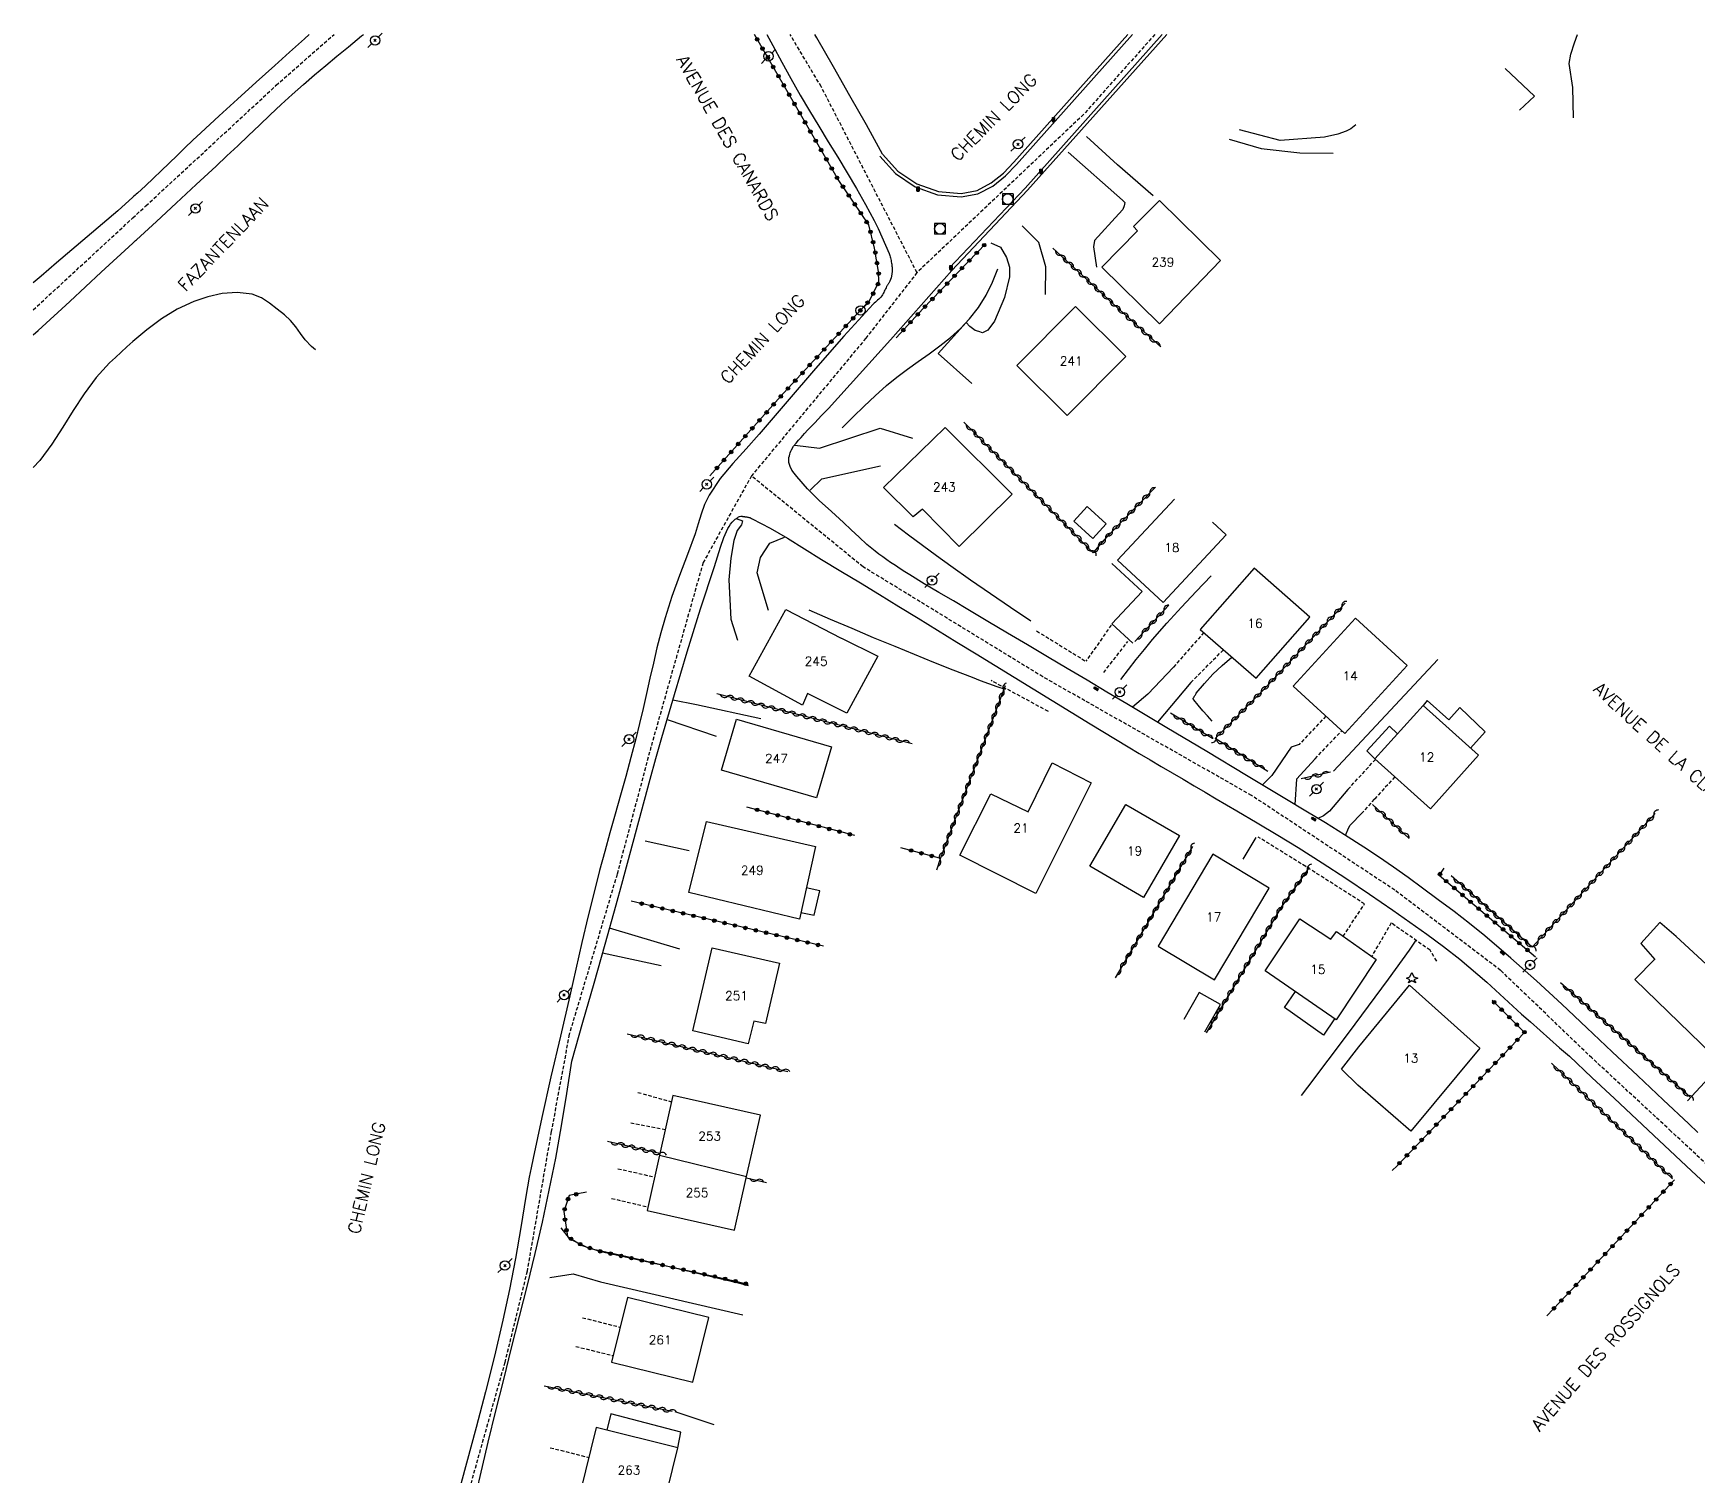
# Model space of a CAD drawing. Header units: millimetres. Extents: x 159000 to 160001, y 158000 to 159001.
# Drawn here: x 159000 to 159234.3, y 158797.1 to 159000.2 of the extents above; entities that cross this region are included whole.
import ezdxf
from ezdxf.enums import TextEntityAlignment as Align

# ---------------------------------------------------------------- set-up
doc = ezdxf.new("R2010")
doc.units = ezdxf.units.MM
doc.linetypes.add('DASHED', pattern=[0.75, 0.5, -0.25])
doc.layers.get('0').update_dxf_attribs({"linetype": 'CONTINUOUS'})
for name, color, linetype in [('W0001', 6, 'DASHED'), ('W0004', 5, 'CONTINUOUS'), ('W0008', 7, 'CONTINUOUS'), ('W0017', 7, 'CONTINUOUS'), ('W0101', 7, 'CONTINUOUS'), ('W0104', 1, 'CONTINUOUS'), ('W0112', 1, 'DASHED'), ('W0211', 2, 'CONTINUOUS'), ('W0303', 7, 'CONTINUOUS'), ('W0310', 3, 'CONTINUOUS'), ('W0323', 7, 'CONTINUOUS'), ('W0333', 7, 'CONTINUOUS'), ('W0401', 7, 'CONTINUOUS'), ('W0420', 7, 'CONTINUOUS'), ('W0473', 7, 'CONTINUOUS'), ('W0989', 7, 'CONTINUOUS'), ('W0991', 7, 'CONTINUOUS'), ('W1102', 7, 'CONTINUOUS')]:
    doc.layers.add(name, color=color, linetype=linetype)
doc.styles.get("Standard").update_dxf_attribs({"font": 'romans.shx', "width": 0.85})

# ---------------------------------------------------------------- blocks, each defined once
blk = doc.blocks.new('T473')
for p, q in [((-0.166667, 0.166667), (0.166667, -0.166667)), ((-0.166667, -0.166667), (0.166667, 0.166667)), ((0.500001, 0.500001), (1.000002, 1.000002)), ((-1.000002, -1.000002), (-0.500001, -0.500001))]:
    blk.add_line(p, q)
blk.add_ellipse((0, 0), major_axis=(0.471405, 0.471405), ratio=1, start_param=5.4977871438, end_param=11.780972451)
blk = doc.blocks.new('T303')
for p, q in [((-0.77, 0), (-0.28, 0.21)), ((-0.28, -0.21), (-0.77, 0)), ((-0.28, 0.21), (0, 0.83)), ((0, 0.83), (0.28, 0.21)), ((0.28, 0.21), (0.83, 0)), ((0.83, 0), (0.28, -0.21)), ((-0.49, -0.63), (-0.28, -0.21)), ((0, -0.35), (-0.49, -0.63)), ((0.56, -0.63), (0, -0.35)), ((0.28, -0.21), (0.56, -0.63))]:
    blk.add_line(p, q)
blk = doc.blocks.new('T401')
for p, q in [((-0.3, 0.3), (0, 0.3)), ((-0.3, -0.25), (-0.3, 0.3)), ((-0.3, 0.15), (0, 0.15)), ((-0.3, 0), (0, 0)), ((0, 0.3), (0, -0.25)), ((-0.3, -0.15), (0, -0.15)), ((-0.3, -0.25), (-0.3, -0.3)), ((-0.3, -0.3), (0, -0.3)), ((0, -0.3), (0, -0.25))]:
    blk.add_line(p, q)
blk = doc.blocks.new('T420')
for p, q in [((0.75, 0.75), (-0.75, 0.75)), ((-0.75, 0.75), (-0.75, -0.75)), ((0.75, 0.75), (0.75, -0.75)), ((0.75, -0.75), (-0.75, -0.75))]:
    blk.add_line(p, q)
blk.add_ellipse((0, 0), major_axis=(-0.53, 0.53), ratio=1, start_param=3.926991, end_param=10.210176)
blk = doc.blocks.new('t323o')
at = {"color": 0, "linetype": 'Continuous'}
for radius in [0.25, 0.15]:
    blk.add_circle((0, 0), radius, dxfattribs=at)
blk = doc.blocks.new('t310o')
at = {"color": 0, "linetype": 'Continuous'}
for centre, start, end in [((-0.5, 0.38), 216.8699, 323.1304), ((0.5, -0.37), 36.8699, 143.1303)]:
    blk.add_arc(centre, 0.625, start, end, dxfattribs=at)

msp = doc.modelspace()

# ---------------------------------------------------------------- linework, layer by layer
at = {"layer": 'W0001'}
for points in [[(159014, 158974.17), (159015.86, 158975.89), (159034.2, 158992.85), (159042.33, 159000)], [(159124.39, 158966.48), (159110.9, 158992.66), (159106.53, 159000)], [(159157.86, 159000), (159147.84, 158988.76), (159124.39, 158966.48)], [(159000, 158961.25), (159014, 158974.17)], [(159124.39, 158966.48), (159117.18, 158957.24), (159101.09, 158937.86)], [(159101.09, 158937.86), (159094.28, 158925.65), (159086.94, 158899.7), (159082.17, 158881.75), (159075.44, 158859.26), (159072.9, 158845.55), (159069.5, 158825.89), (159066.37, 158813.07), (159059.75, 158789.48), (159052.54, 158757.22), (159043.87, 158716.29), (159042.77, 158709.26), (159042.92, 158703.27), (159044.41, 158697.75), (159047.52, 158691.91), (159052.4, 158684.68), (159058.3, 158677.59), (159063.86, 158672.2), (159065.27, 158671)], [(159265.95, 158812.58), (159255.34, 158822.33), (159244.41, 158832.65), (159230.52, 158845.62), (159219.38, 158855.93), (159206.53, 158868.26), (159191.64, 158879.55), (159171.48, 158892.88), (159142.1, 158909.58), (159116.79, 158925.07), (159101.09, 158937.86)]]:
    msp.add_lwpolyline(points, dxfattribs=at)
at = {"layer": 'W0004'}
for points in [[(159119.16, 158982.89), (159121.38, 158980.41), (159124.15, 158978.55), (159127.29, 158977.44), (159130.61, 158977.14), (159132.95, 158977.59), (159135.06, 158978.67), (159136.84, 158980.1), (159138.4, 158981.71), (159154.73, 159000)], [(159158.9, 159000), (159139.61, 158978.39), (159128.94, 158967.1)]]:
    msp.add_lwpolyline(points, dxfattribs=at)
at = {"layer": 'W0008'}
for points in [[(159038.85, 159000), (159038.17, 158999.4), (159036.07, 158997.51), (159033.98, 158995.62), (159031.36, 158993.27), (159028.75, 158990.92), (159026.15, 158988.55), (159023.57, 158986.16), (159022.45, 158985.11), (159021.33, 158984.05), (159020.23, 158982.98), (159019.12, 158981.9), (159018.01, 158980.83), (159016.9, 158979.77), (159015.78, 158978.71), (159014.65, 158977.67), (159014.48, 158977.52), (159014.32, 158977.38), (159014.16, 158977.23), (159014, 158977.09)], [(159014, 158970.64), (159014.13, 158970.75), (159014.25, 158970.87), (159014.38, 158970.99), (159014.51, 158971.11), (159017.32, 158973.69), (159020.12, 158976.28), (159022.92, 158978.87), (159025.72, 158981.47), (159027.26, 158982.9), (159028.78, 158984.35), (159030.31, 158985.8), (159031.83, 158987.25), (159033.36, 158988.69), (159034.9, 158990.13), (159036.45, 158991.55), (159038.02, 158992.95), (159039.58, 158994.31), (159041.16, 158995.64), (159042.75, 158996.96), (159044.35, 158998.27), (159046.22, 158999.8), (159046.46, 159000)], [(159103.25, 159000), (159104.09, 158998.44), (159105.36, 158996.11), (159106.64, 158993.79), (159107.94, 158991.48), (159109.24, 158989.27), (159110.56, 158987.08), (159111.9, 158984.9), (159113.25, 158982.72), (159114.58, 158980.53), (159115.88, 158978.32), (159117.15, 158976.09), (159118.36, 158973.83), (159118.92, 158972.69), (159119.46, 158971.52), (159119.97, 158970.35), (159120.45, 158969.16), (159120.5, 158969.01), (159120.56, 158968.87), (159120.61, 158968.71), (159120.65, 158968.56), (159120.7, 158968.37), (159120.74, 158968.18), (159120.77, 158967.99), (159120.8, 158967.8), (159120.83, 158967.67), (159120.85, 158967.54), (159120.87, 158967.41), (159120.88, 158967.27), (159120.89, 158966.95), (159120.88, 158966.62), (159120.86, 158966.3), (159120.8, 158965.98), (159120.74, 158965.74), (159120.66, 158965.52), (159120.56, 158965.3), (159120.46, 158965.09), (159120.42, 158965.01), (159120.38, 158964.94), (159120.34, 158964.87), (159120.29, 158964.8), (159120.25, 158964.73), (159120.2, 158964.66), (159120.16, 158964.58), (159120.12, 158964.51), (159120.03, 158964.35), (159119.95, 158964.18), (159119.87, 158964.01), (159119.79, 158963.85), (159119.71, 158963.68), (159119.62, 158963.52), (159119.53, 158963.36), (159119.42, 158963.2), (159119.29, 158963.04), (159119.15, 158962.88), (159119, 158962.74), (159118.84, 158962.6), (159118.69, 158962.46), (159118.53, 158962.32), (159118.38, 158962.18), (159118.24, 158962.03), (159114.11, 158957.55), (159110.08, 158952.98), (159106.11, 158948.35), (159102.17, 158943.72), (159100.34, 158941.66), (159098.46, 158939.62), (159096.67, 158937.49), (159095.13, 158935.17), (159094.5, 158933.86), (159094.03, 158932.48), (159093.61, 158931.1), (159093.17, 158929.73), (159092.08, 158926.78), (159090.97, 158923.84), (159089.89, 158920.87), (159088.93, 158917.88), (159088.33, 158915.77), (159087.78, 158913.65), (159087.28, 158911.52), (159086.8, 158909.39), (159086.33, 158907.25), (159085.85, 158905.12), (159085.35, 158902.99), (159084.83, 158900.86), (159084.13, 158898.2), (159083.4, 158895.55), (159082.66, 158892.91), (159081.91, 158890.26), (159081.16, 158887.62), (159080.43, 158884.97), (159079.71, 158882.32), (159079.02, 158879.66), (159078.1, 158875.92), (159077.22, 158872.18), (159076.36, 158868.43), (159075.51, 158864.69), (159074.19, 158858.98), (159072.87, 158853.27), (159071.59, 158847.55), (159070.36, 158841.83), (159070.08, 158840.48), (159069.82, 158839.13), (159069.56, 158837.78), (159069.32, 158836.42)], [(159119.55, 158983.16), (159117.27, 158987.28), (159114.95, 158991.37), (159112.62, 158995.46), (159110.29, 158999.55), (159110.03, 159000)], [(159119.55, 158983.16), (159121.7, 158980.77), (159124.37, 158978.98), (159127.4, 158977.91), (159130.6, 158977.62), (159132.84, 158978.06), (159134.85, 158979.1), (159136.56, 158980.49), (159138.04, 158982.02), (159154.09, 159000)], [(159159.54, 159000), (159139.96, 158978.07), (159129.28, 158966.77)], [(159014, 158977.09), (159011.88, 158975.2), (159009.74, 158973.35), (159007.59, 158971.51), (159005.43, 158969.67), (159003.26, 158967.84), (159001.11, 158965.99), (159000, 158965.02)], [(159000, 158957.71), (159000.7, 158958.35), (159005.14, 158962.43), (159009.57, 158966.54), (159014, 158970.64)], [(159218.66, 158860.18), (159215.16, 158863.51), (159211.61, 158866.77), (159207.99, 158869.97), (159204.31, 158873.1), (159202.16, 158874.84), (159199.98, 158876.53), (159197.77, 158878.19), (159195.55, 158879.83), (159193.51, 158881.32), (159191.45, 158882.78), (159189.37, 158884.22), (159187.27, 158885.62), (159184.58, 158887.34), (159181.87, 158889.01), (159179.13, 158890.65), (159176.4, 158892.3), (159170.79, 158895.68), (159165.17, 158899.05), (159159.54, 158902.41), (159153.91, 158905.77), (159151.12, 158907.43), (159148.33, 158909.09), (159145.53, 158910.75), (159142.74, 158912.41), (159139.94, 158914.07), (159137.15, 158915.73), (159134.35, 158917.39), (159131.56, 158919.05), (159129.51, 158920.26), (159127.45, 158921.47), (159125.41, 158922.68), (159123.38, 158923.93), (159122.7, 158924.36), (159122.02, 158924.79), (159121.35, 158925.24), (159120.68, 158925.69), (159120.13, 158926.07), (159119.58, 158926.45), (159119.03, 158926.84), (159118.5, 158927.25), (159117.35, 158928.22), (159116.23, 158929.23), (159115.14, 158930.26), (159114.04, 158931.3), (159112.35, 158932.86), (159110.63, 158934.4), (159108.96, 158936.02), (159107.46, 158937.79), (159107.12, 158938.23), (159106.79, 158938.69), (159106.52, 158939.19), (159106.36, 158939.75), (159106.34, 158939.98), (159106.34, 158940.22), (159106.37, 158940.45), (159106.42, 158940.68), (159106.48, 158940.9), (159106.55, 158941.12), (159106.64, 158941.33), (159106.73, 158941.55), (159107.01, 158942.03), (159107.36, 158942.47), (159107.73, 158942.88), (159108.1, 158943.29), (159108.56, 158943.82), (159109.03, 158944.33), (159109.51, 158944.84), (159109.99, 158945.34), (159110.47, 158945.84), (159110.96, 158946.35), (159111.44, 158946.85), (159111.92, 158947.36), (159116.3, 158952.18), (159120.64, 158957.03), (159124.96, 158961.91), (159129.28, 158966.77)], [(159075.79, 158855.48), (159077.37, 158860.97), (159078.93, 158866.46), (159080.49, 158871.96), (159082.03, 158877.47), (159082.84, 158880.41), (159083.64, 158883.36), (159084.44, 158886.31), (159085.23, 158889.26), (159086.02, 158892.21), (159086.83, 158895.15), (159087.65, 158898.1), (159088.49, 158901.03), (159090.26, 158907.08), (159092.06, 158913.12), (159093.93, 158919.14), (159095.87, 158925.13), (159096.29, 158926.48), (159096.71, 158927.83), (159097.19, 158929.17), (159097.78, 158930.46), (159097.95, 158930.76), (159098.15, 158931.05), (159098.36, 158931.33), (159098.6, 158931.59), (159098.7, 158931.68), (159098.8, 158931.76), (159098.91, 158931.84), (159099.03, 158931.91), (159099.15, 158932), (159099.28, 158932.09), (159099.42, 158932.16), (159099.58, 158932.21), (159099.62, 158932.21), (159099.67, 158932.21), (159099.72, 158932.2), (159099.76, 158932.19), (159099.81, 158932.18), (159099.85, 158932.17), (159099.9, 158932.16), (159099.94, 158932.15), (159099.99, 158932.14), (159100.03, 158932.14), (159100.08, 158932.13), (159100.13, 158932.13), (159100.17, 158932.12), (159100.22, 158932.11), (159100.27, 158932.11), (159100.31, 158932.1), (159100.42, 158932.08), (159100.52, 158932.07), (159100.62, 158932.05), (159100.72, 158932.02), (159100.85, 158931.99), (159100.97, 158931.94), (159101.09, 158931.89), (159101.21, 158931.83), (159103.72, 158930.52), (159106.16, 158929.08), (159108.56, 158927.58), (159110.96, 158926.11), (159113.69, 158924.47), (159116.42, 158922.81), (159119.13, 158921.15), (159121.85, 158919.49), (159124.56, 158917.82), (159127.28, 158916.15), (159129.99, 158914.48), (159132.71, 158912.82), (159138.06, 158909.54), (159143.41, 158906.25), (159148.76, 158902.98), (159154.13, 158899.73), (159155.68, 158898.8), (159157.22, 158897.89), (159158.77, 158896.97), (159160.31, 158896.06), (159161.86, 158895.15), (159163.41, 158894.24), (159164.96, 158893.33), (159166.51, 158892.41), (159169.39, 158890.71), (159172.29, 158889.02), (159175.17, 158887.31), (159178.03, 158885.55), (159181.4, 158883.4), (159184.75, 158881.22), (159188.08, 158879), (159191.37, 158876.73), (159193.77, 158875.06), (159196.15, 158873.36), (159198.5, 158871.63), (159200.8, 158869.83), (159202.08, 158868.77), (159203.34, 158867.69), (159204.58, 158866.59), (159205.81, 158865.47), (159207.04, 158864.35), (159208.26, 158863.23), (159209.49, 158862.11), (159210.73, 158861.01), (159212.1, 158859.79), (159213.47, 158858.58), (159214.85, 158857.37), (159216.22, 158856.16)], [(159234.31, 158845.45), (159233.04, 158846.63), (159229.44, 158850.01), (159225.84, 158853.4), (159222.25, 158856.78), (159218.66, 158860.18)], [(159061.45, 158790.76), (159064.04, 158801.82), (159065.11, 158806.25), (159066.21, 158810.68), (159067.33, 158815.1), (159068.46, 158819.52), (159069.57, 158823.95), (159070.64, 158828.39), (159071.67, 158832.83), (159072.63, 158837.3), (159073.54, 158841.82), (159074.36, 158846.36), (159075.11, 158850.91), (159075.79, 158855.48)], [(159216.22, 158856.16), (159219.39, 158853.19), (159222.56, 158850.23), (159225.72, 158847.27), (159228.88, 158844.3), (159233.41, 158840.05), (159237.94, 158835.79)], [(159069.32, 158836.42), (159068.63, 158832.05), (159067.86, 158827.69), (159067.01, 158823.35), (159066.09, 158819.02), (159064.92, 158813.96), (159063.66, 158808.92), (159062.34, 158803.9), (159060.98, 158798.89), (159059.62, 158793.88)]]:
    msp.add_lwpolyline(points, dxfattribs=at)
at = {"layer": 'W0017'}
for points in [[(159216.81, 158988.28), (159216.7, 158992.55), (159216.2, 158995.91), (159216.41, 158997.22), (159216.96, 158998.83), (159217.35, 159000)], [(159186.14, 158987.28), (159185.46, 158986.71), (159184.8, 158986.4), (159183.61, 158985.97), (159181.75, 158985.53), (159175.5, 158985.06), (159169.78, 158986.57)], [(159157.63, 158977.3), (159152.62, 158981.67), (159148.27, 158985.65)], [(159168.31, 158985.25), (159172.83, 158983.97), (159178.27, 158983.35), (159182.99, 158983.3)], [(159145.69, 158983.45), (159153.31, 158976.68), (159153.64, 158976.33), (159153.57, 158975.86), (159153.38, 158975.36), (159152.78, 158974.74), (159149.36, 158971.01), (159149.25, 158970.11), (159149.65, 158967.23)], [(159142.46, 158963.42), (159142.52, 158967.31), (159141.54, 158970.7), (159139.2, 158973.08)], [(159134.77, 158970.65), (159136.14, 158970.04), (159137.01, 158968.62), (159137.42, 158967.23), (159137.39, 158965.9), (159136.7, 158962.99), (159135.28, 158959.63), (159134.35, 158958.4), (159133.6, 158958.01), (159133.08, 158958.18), (159132.56, 158958.35), (159131.83, 158958.88), (159131.29, 158959.44), (159127.35, 158955.08), (159132.11, 158950.87)], [(159107.19, 158942.19), (159110.68, 158941.75), (159119.22, 158944.6), (159123.76, 158943.16)], [(159109.33, 158935.86), (159111.01, 158937.43), (159119.26, 158939.27)], [(159098.95, 158931.86), (159099.82, 158931.52), (159099.68, 158930.96), (159099.1, 158930.16), (159098.62, 158928.79), (159098.19, 158926.26), (159097.92, 158923.24), (159098.17, 158917.71), (159099.11, 158914.76)], [(159103.48, 158918.9), (159101.89, 158924.2), (159102.36, 158926.39), (159103.66, 158928.38), (159105.76, 158929.22)], [(159160.49, 158910.94), (159156.86, 158907.15), (159154.71, 158905.29)], [(159162.92, 158908.77), (159158.23, 158903.19)], [(159102.41, 158903.67), (159093.34, 158905.63), (159090.02, 158906.31)], [(159089.21, 158903.55), (159096.13, 158901.21)], [(159178.18, 158900.05), (159177.08, 158899.68), (159174.34, 158895.71), (159172.98, 158894.35)], [(159180.43, 158898.05), (159177.81, 158895.16), (159177.58, 158891.59)], [(159185.05, 158893.73), (159182.44, 158890.65), (159181.6, 158890.03), (159180.8, 158889.64)], [(159184.72, 158887.22), (159185.14, 158888.28), (159185.38, 158888.7), (159187.04, 158890.42)], [(159086.13, 158886.5), (159092.3, 158885.15)], [(159172.1, 158886.95), (159170.24, 158883.93)], [(159091.01, 158871.25), (159081.1, 158874.18)], [(159080.11, 158870.72), (159088.36, 158868.94)], [(159232.84, 158849.89), (159237.61, 158855.03)], [(159074.25, 158832.01), (159075.41, 158830.51), (159078.2, 158829.17), (159083.4, 158828.04), (159099.21, 158824.26), (159100.61, 158823.9)], [(159072.73, 158825.04), (159075.99, 158825.52), (159079.82, 158824.43), (159099.87, 158819.75)]]:
    msp.add_lwpolyline(points, dxfattribs=at)
at = {"layer": 'W0101'}
for points in [[(159209.21, 158989.33), (159211.33, 158991.34), (159207.18, 158995.22)], [(159160.65, 158934.61), (159152.62, 158925.98), (159159.03, 158920.02)], [(159159.03, 158920.02), (159167.91, 158929.58), (159166, 158931.35)], [(159090.02, 158850.62), (159088.14, 158842.24)], [(159100.41, 158839.22), (159102.34, 158847.86), (159090.02, 158850.62)], [(159088.14, 158842.24), (159086.4, 158834.45), (159098.72, 158831.69), (159100.41, 158839.22)]]:
    msp.add_lwpolyline(points, dxfattribs=at)
for points in [[(159167.11, 158968.18), (159158.51, 158959.27), (159150.42, 158967.24), (159155.44, 158972.38), (159154.86, 158972.98), (159158.51, 158976.65)], [(159138.43, 158953.42), (159146.69, 158961.72), (159153.77, 158954.67), (159145.51, 158946.37)], [(159137.77, 158935.31), (159130.32, 158927.92), (159125.16, 158933.19), (159123.84, 158932.11), (159119.66, 158936.24), (159128.36, 158944.66)], [(159172.11, 158909.37), (159179.67, 158917.99), (159171.83, 158924.86), (159164.27, 158916.24)], [(159100.76, 158909.66), (159105.91, 158919.06), (159113.73, 158915.03), (159113.74, 158915.02), (159118.86, 158912.47), (159114.51, 158904.47), (159108.96, 158907.25), (159108.28, 158905.61)], [(159177.34, 158908.25), (159186.12, 158917.83), (159193.38, 158911.17), (159184.6, 158901.6)], [(159195.62, 158905.55), (159188.85, 158898.02), (159196.65, 158891.01), (159203.42, 158898.54)], [(159098.96, 158903.62), (159112.34, 158899.7), (159110.24, 158892.54), (159096.86, 158896.46)], [(159143.42, 158897.49), (159148.92, 158894.65), (159141.12, 158879.09), (159130.43, 158884.46), (159134.76, 158893.09), (159140.02, 158890.59)], [(159161.33, 158887.22), (159156.26, 158878.52), (159148.71, 158882.92), (159153.78, 158891.62)], [(159107.83, 158875.48), (159092.27, 158879.22), (159094.76, 158889.21), (159110.11, 158885.7)], [(159166.02, 158884.6), (159158.32, 158871.67), (159166.27, 158866.92), (159173.98, 158879.85), (159166.02, 158884.6)], [(159178.3, 158875.51), (159182.66, 158872.63), (159183.43, 158873.72), (159189.02, 158869.77), (159183.39, 158861.28), (159173.41, 158868.21)], [(159225.43, 158866.96), (159237.88, 158854.93), (159238.41, 158855.62), (159240.95, 158853.18), (159247.4, 158860.65), (159244.96, 158862.77), (159244.91, 158862.77), (159241.17, 158866.44), (159239.76, 158865.18), (159231.24, 158873.01), (159228.95, 158874.98), (159226.26, 158872.04), (159228.27, 158869.8), (159228.23, 158869.82)], [(159092.85, 158859.75), (159095.57, 158871.44), (159105.02, 158869.28), (159103.08, 158860.77), (159101.4, 158861.11), (159100.61, 158857.93)], [(159193.71, 158866.17), (159203.63, 158857.29), (159193.89, 158845.61), (159186.46, 158852.08), (159186.48, 158852.03), (159184.15, 158854.36), (159186.56, 158857.5)], [(159095.09, 158819.38), (159083.65, 158822.22), (159081.38, 158813.11), (159092.83, 158810.27)], [(159090.74, 158801.04), (159079.25, 158803.92), (159076.96, 158794.77), (159088.45, 158791.89)]]:
    msp.add_lwpolyline(points, close=True, dxfattribs=at)
at = {"layer": 'W0104'}
msp.add_lwpolyline([(159146.45, 158931.47), (159149.12, 158929.04), (159151, 158931.11), (159148.33, 158933.54)], close=True, dxfattribs=at)
for points in [[(159202.3, 158899.55), (159204.36, 158901.83), (159200.81, 158905.25), (159199.26, 158903.52), (159196.22, 158906.26), (159195.62, 158905.55)], [(159188.85, 158898.02), (159187.69, 158899.15), (159190.89, 158902.63), (159192.02, 158901.55)], [(159108.04, 158876.4), (159109.93, 158876.01), (159110.7, 158879.43), (159108.81, 158879.87)], [(159167.09, 158863.43), (159164.13, 158865.13), (159161.97, 158861.36)], [(159183.15, 158861.45), (159181.59, 158859.13), (159176.11, 158863.04), (159177.65, 158865.27)], [(159164.89, 158859.59), (159167.09, 158863.43)], [(159090.74, 158801.04), (159091.14, 158803.27), (159081.29, 158805.83), (159080.71, 158803.55)]]:
    msp.add_lwpolyline(points, dxfattribs=at)
at = {"layer": 'W0112'}
for points in [[(159141.23, 158916.04), (159148.16, 158911.76)], [(159151.74, 158916.87), (159148.16, 158911.76)], [(159150.67, 158910.19), (159154.08, 158914.56)], [(159164.77, 158915.8), (159160.49, 158910.94)], [(159162.92, 158908.77), (159167.52, 158913.38)], [(159142.88, 158904.71), (159134.81, 158909.05)], [(159181.93, 158904.05), (159178.18, 158900.05)], [(159180.43, 158898.05), (159184.18, 158901.98)], [(159185.05, 158893.73), (159188.93, 158897.95)], [(159191.66, 158895.5), (159188.82, 158892.41), (159188.75, 158892.37), (159187.04, 158890.42)], [(159184.38, 158873.05), (159187.38, 158877.61), (159179.1, 158882.88), (159172.42, 158887.03)], [(159197.54, 158869.56), (159196.6, 158871.09), (159191.15, 158874.93), (159188.38, 158870.22)], [(159085.1, 158851.08), (159089.83, 158849.76)], [(159084.09, 158846.8), (159088.95, 158845.85)], [(159082.3, 158840.34), (159087.46, 158839.17)], [(159081.4, 158836.15), (159086.52, 158834.96)], [(159077.3, 158819.36), (159082.61, 158818.03)], [(159076.36, 158815.32), (159081.61, 158814.02)], [(159072.77, 158801.06), (159078.19, 158799.69)]]:
    msp.add_lwpolyline(points, dxfattribs=at)
at = {"layer": 'W0211'}
for points in [[(159113.88, 158944.65), (159115.39, 158946.18), (159116.93, 158947.68), (159118.5, 158949.15), (159120.1, 158950.58), (159121.55, 158951.78), (159123.04, 158952.9), (159124.57, 158953.98), (159126.1, 158955.05), (159127.62, 158956.16), (159129.1, 158957.33), (159130.51, 158958.6), (159131.8, 158959.98), (159133.04, 158961.59), (159134.13, 158963.31), (159135.04, 158965.12), (159135.79, 158967.01)], [(159039.73, 158955.61), (159039.15, 158956.08), (159038.29, 158957.01), (159037.61, 158957.92), (159036.94, 158958.86), (159036.21, 158959.76), (159035.35, 158960.54), (159034.32, 158961.35), (159033.27, 158962.2), (159032.11, 158962.95), (159030.82, 158963.43), (159028.71, 158963.69), (159026.6, 158963.55), (159024.56, 158963.09), (159022.59, 158962.42), (159020.25, 158961.32), (159018.04, 158959.97), (159015.97, 158958.44), (159014, 158956.79)], [(159014, 158956.79), (159013.17, 158956.05), (159012.36, 158955.3), (159011.55, 158954.54), (159010.74, 158953.77), (159008.84, 158951.7), (159007.16, 158949.43), (159005.63, 158947.08), (159004.16, 158944.71), (159002.61, 158942.34), (159000.9, 158940.04), (159000, 158939.06)], [(159140.41, 158917.43), (159137.57, 158919.32), (159134.74, 158921.24), (159131.93, 158923.19), (159129.14, 158925.16), (159127.14, 158926.6), (159125.16, 158928.06), (159123.19, 158929.53), (159121.24, 158931.03)], [(159109.15, 158918.99), (159112.17, 158917.69), (159115.2, 158916.41), (159118.23, 158915.13), (159121.27, 158913.88), (159123.98, 158912.76), (159126.69, 158911.65), (159129.42, 158910.57), (159132.15, 158909.51), (159133.3, 158909.07), (159134.46, 158908.64), (159135.63, 158908.23), (159136.8, 158907.82)], [(159165.93, 158903.35), (159165.26, 158904.07), (159164.61, 158904.81), (159163.98, 158905.57), (159163.37, 158906.34), (159163.34, 158906.38), (159163.3, 158906.41), (159163.27, 158906.45), (159163.26, 158906.5), (159163.26, 158906.52), (159163.26, 158906.54), (159163.27, 158906.56), (159163.28, 158906.58), (159163.3, 158906.59), (159163.31, 158906.61), (159163.32, 158906.62), (159163.33, 158906.64), (159163.36, 158906.69), (159163.39, 158906.74), (159163.42, 158906.79), (159163.45, 158906.84), (159163.51, 158906.95), (159163.57, 158907.06), (159163.63, 158907.16), (159163.7, 158907.27), (159164.84, 158908.64), (159166.05, 158909.95), (159167.34, 158911.19), (159168.7, 158912.35)]]:
    msp.add_lwpolyline(points, dxfattribs=at)
at = {"layer": 'W0303'}
msp.add_lwpolyline([(159090.28, 158806.15), (159095.81, 158804.34)], dxfattribs=at)
at = {"layer": 'W0310'}
for points in [[(159158.69, 158956.01), (159152.5, 158961.62), (159143.5, 158969.94)], [(159130.96, 158945.44), (159149.19, 158927.05), (159151.47, 158929.65), (159157.94, 158936.26)], [(159155.05, 158914.54), (159159.84, 158919.67)], [(159173.77, 158896.23), (159166.36, 158900.88), (159172.86, 158907.47), (159184.67, 158919.97)], [(159123.73, 158900.15), (159096.22, 158907.19)], [(159127.18, 158882.43), (159127.69, 158884.01), (159136.83, 158908.38)], [(159165.98, 158900.89), (159160.08, 158904.48)], [(159182.61, 158896.15), (159178.47, 158895.21)], [(159188.52, 158891.61), (159193.66, 158886.84)], [(159228.3, 158890.33), (159210.96, 158871.5), (159199.58, 158881.58)], [(159163.19, 158885.7), (159152.3, 158867.22)], [(159179.6, 158882.75), (159175.73, 158877.31), (159165.09, 158859.47)], [(159233.18, 158850.43), (159214.98, 158866.52)], [(159083.61, 158859.33), (159106.2, 158854.02)], [(159230.73, 158838.93), (159213.7, 158855.19)], [(159088.2, 158842.48), (159080.84, 158844.17)], [(159100.37, 158839.05), (159103.19, 158838.37)], [(159071.91, 158809.77), (159089.93, 158806.18)]]:
    msp.add_lwpolyline(points, dxfattribs=at)
at = {"layer": 'W0323'}
for points in [[(159095.23, 158937.86), (159105.66, 158949.55), (159117.75, 158962.59), (159119.04, 158965.16), (159118.97, 158966.63), (159118.42, 158969.92), (159117.59, 158973.19), (159113.29, 158979.58), (159101.51, 159000)], [(159134.06, 158970.57), (159125.28, 158961.45), (159121.46, 158957.29)], [(159115.64, 158887.22), (159100.43, 158891.24)], [(159127.55, 158884.07), (159122.11, 158885.51)], [(159198.54, 158882.62), (159197.89, 158881.66), (159211.46, 158870.14)], [(159111.22, 158871.67), (159084.17, 158877.99)], [(159205.33, 158864.07), (159209.91, 158859.53), (159191.96, 158840.76), (159191.26, 158840.06)], [(159213.03, 158819.6), (159216.62, 158823.38), (159231, 158838.75)], [(159077.89, 158837.03), (159075.44, 158836.54), (159074.69, 158834.31), (159075.2, 158830.77), (159077.28, 158829.53), (159079.7, 158828.72), (159098.28, 158824.64), (159100.64, 158824.06)]]:
    msp.add_lwpolyline(points, dxfattribs=at)
at = {"layer": 'W0333'}
for points in [[(159151.8, 158925.51), (159156.07, 158921.58), (159151.82, 158917.02), (159154.77, 158914.31)], [(159153.06, 158909.18), (159154.14, 158910.62), (159155.25, 158912.04), (159156.39, 158913.44), (159157.55, 158914.82), (159159.55, 158917.12), (159161.6, 158919.38), (159163.68, 158921.6), (159165.81, 158923.79)], [(159197.72, 158912.02), (159183.02, 158896.32)], [(159194.62, 158872.49), (159193.66, 158871.11), (159192.69, 158869.74), (159191.71, 158868.37), (159190.72, 158867.02), (159185.07, 158859.4), (159179.36, 158851.82), (159178.46, 158850.64)]]:
    msp.add_lwpolyline(points, dxfattribs=at)
at = {"layer": 'W1102'}
msp.add_lwpolyline([(159088.14, 158842.24), (159100.41, 158839.22)], dxfattribs=at)

# ---------------------------------------------------------------- block references
at = {"layer": 'W0303'}
msp.add_blockref('T303', (159194.04, 158867.14), dxfattribs=at)
at = {"layer": 'W0310'}
for p, rotation in [((159144.61, 158968.93), 137.2353789716037), ((159145.71, 158967.91), 137.2353789716037), ((159146.81, 158966.89), 137.2353789716037), ((159147.91, 158965.87), 137.2353789716037), ((159149.01, 158964.85), 137.2353789716037), ((159150.11, 158963.83), 137.2353789716037), ((159151.21, 158962.81), 137.2353789716037), ((159152.31, 158961.8), 137.2353789716037), ((159153.42, 158960.79), 137.7671363269573), ((159154.53, 158959.78), 137.7671363269573), ((159155.64, 158958.77), 137.7671363269573), ((159156.75, 158957.76), 137.7671363269573), ((159157.87, 158956.75), 137.7671363269573), ((159132.02, 158944.37), 314.7621296720026), ((159133.08, 158943.31), 314.7621296720026), ((159134.13, 158942.24), 314.7621296720026), ((159135.19, 158941.18), 314.7621296720026), ((159136.24, 158940.11), 314.7621296720026), ((159137.3, 158939.05), 314.7621296720026), ((159138.36, 158937.98), 314.7621296720026), ((159139.41, 158936.92), 314.7621296720026), ((159140.47, 158935.85), 314.7621296720026), ((159141.53, 158934.79), 314.7621296720026), ((159156.12, 158934.41), 45.68130872984319), ((159157.17, 158935.48), 45.68130872984319), ((159142.58, 158933.72), 314.7621296720026), ((159143.64, 158932.66), 314.7621296720026), ((159144.69, 158931.59), 314.7621296720026), ((159154.03, 158932.26), 45.68130872984319), ((159155.08, 158933.34), 45.68130872984319), ((159145.75, 158930.53), 314.7621296720026), ((159146.81, 158929.46), 314.7621296720026), ((159151.93, 158930.12), 45.68130872984319), ((159152.98, 158931.19), 45.68130872984319), ((159147.86, 158928.4), 314.7621296720026), ((159148.92, 158927.33), 314.7621296720026), ((159149.93, 158927.89), 48.673640458862), ((159150.92, 158929.01), 48.673640458862), ((159158.12, 158917.83), 46.98487436080202), ((159159.14, 158918.93), 46.98487436080202), ((159183.16, 158918.38), 46.63837771368993), ((159184.19, 158919.47), 46.63837771368993), ((159156.07, 158915.63), 46.98487436080202), ((159157.09, 158916.73), 46.98487436080202), ((159180.07, 158915.11), 46.63837771368993), ((159181.1, 158916.2), 46.63837771368993), ((159182.13, 158917.29), 46.63837771368993), ((159178.01, 158912.92), 46.63837771368993), ((159179.04, 158914.02), 46.63837771368993), ((159175.95, 158910.74), 46.63837771368993), ((159176.98, 158911.83), 46.63837771368993), ((159173.89, 158908.56), 46.63837771368993), ((159174.92, 158909.65), 46.63837771368993), ((159097.67, 158906.82), 165.6466217509198), ((159099.13, 158906.45), 165.6466217509198), ((159136.06, 158906.34), 69.44447017162607), ((159136.59, 158907.74), 69.44447017162607), ((159171.81, 158906.4), 45.42881331567507), ((159172.86, 158907.47), 45.42881331567507), ((159100.58, 158906.08), 165.6466217509198), ((159102.03, 158905.71), 165.6466217509198), ((159103.49, 158905.33), 165.6466217509198), ((159104.94, 158904.96), 165.6466217509198), ((159106.39, 158904.59), 165.6466217509198), ((159107.85, 158904.22), 165.6466217509198), ((159109.3, 158903.85), 165.6466217509198), ((159135.01, 158903.53), 69.44447017162607), ((159135.54, 158904.93), 69.44447017162607), ((159161.36, 158903.7), 148.6482226132777), ((159169.7, 158904.27), 45.42881331567507), ((159170.75, 158905.33), 45.42881331567507), ((159110.75, 158903.48), 165.6466217509198), ((159112.21, 158903.1), 165.6466217509198), ((159113.66, 158902.73), 165.6466217509198), ((159115.11, 158902.36), 165.6466217509198), ((159116.57, 158901.99), 165.6466217509198), ((159118.02, 158901.62), 165.6466217509198), ((159134.48, 158902.12), 69.44447017162607), ((159162.64, 158902.92), 148.6482226132777), ((159163.92, 158902.14), 148.6482226132777), ((159165.2, 158901.36), 148.6482226132777), ((159166.54, 158901.06), 45.42881331567507), ((159167.6, 158902.13), 45.42881331567507), ((159168.65, 158903.2), 45.42881331567507), ((159119.47, 158901.24), 165.6466217509198), ((159120.93, 158900.87), 165.6466217509198), ((159122.38, 158900.5), 165.6466217509198), ((159133.43, 158899.32), 69.44447017162607), ((159133.96, 158900.72), 69.44447017162607), ((159167.41, 158900.22), 147.8917843812239), ((159168.68, 158899.42), 147.8917843812239), ((159132.38, 158896.51), 69.44447017162607), ((159132.9, 158897.91), 69.44447017162607), ((159169.95, 158898.62), 147.8917843812239), ((159171.22, 158897.82), 147.8917843812239), ((159172.5, 158897.03), 147.8917843812239), ((159131.85, 158895.1), 69.44447017162607), ((159179.94, 158895.54), 192.8132535445091), ((159181.4, 158895.87), 192.8132535445091), ((159130.8, 158892.29), 69.44447017162607), ((159131.32, 158893.7), 69.44447017162607), ((159129.74, 158889.48), 69.44447017162607), ((159130.27, 158890.89), 69.44447017162607), ((159189.62, 158890.59), 317.1706557723748), ((159190.72, 158889.57), 317.1706557723748), ((159228.1, 158890.1), 227.3400059854162), ((159129.22, 158888.08), 69.44447017162607), ((159191.82, 158888.55), 317.1706557723748), ((159192.92, 158887.54), 317.1706557723748), ((159226.06, 158887.89), 227.3400059854162), ((159227.08, 158889), 227.3400059854162), ((159128.16, 158885.27), 69.44447017162607), ((159128.69, 158886.67), 69.44447017162607), ((159162.96, 158885.31), 239.4988597633291), ((159224.03, 158885.69), 227.3400059854162), ((159225.05, 158886.79), 227.3400059854162), ((159127.64, 158883.86), 72.20573996508696), ((159161.43, 158882.73), 239.4988597633291), ((159162.2, 158884.02), 239.4988597633291), ((159179.34, 158882.38), 234.5442075035502), ((159220.98, 158882.38), 227.3400059854162), ((159222, 158883.48), 227.3400059854162), ((159223.01, 158884.59), 227.3400059854162), ((159159.91, 158880.14), 239.4988597633291), ((159160.67, 158881.43), 239.4988597633291), ((159177.6, 158879.94), 234.5442075035502), ((159178.47, 158881.16), 234.5442075035502), ((159200.7, 158880.59), 138.4525137902734), ((159218.95, 158880.17), 227.3400059854162), ((159219.96, 158881.28), 227.3400059854162), ((159158.39, 158877.56), 239.4988597633291), ((159159.15, 158878.85), 239.4988597633291), ((159176.73, 158878.72), 234.5442075035502), ((159201.82, 158879.6), 138.4525137902734), ((159202.94, 158878.6), 138.4525137902734), ((159216.92, 158877.97), 227.3400059854162), ((159217.93, 158879.07), 227.3400059854162), ((159157.63, 158876.26), 239.4988597633291), ((159175.07, 158876.22), 239.1979223824922), ((159175.86, 158877.5), 234.5442075035502), ((159204.07, 158877.61), 138.4525137902734), ((159205.19, 158876.61), 138.4525137902734), ((159206.31, 158875.62), 138.4525137902734), ((159214.88, 158875.76), 227.3400059854162), ((159215.9, 158876.86), 227.3400059854162), ((159156.11, 158873.68), 239.4988597633291), ((159156.87, 158874.97), 239.4988597633291), ((159173.54, 158873.64), 239.1979223824922), ((159174.3, 158874.93), 239.1979223824922), ((159207.43, 158874.62), 138.4525137902734), ((159208.56, 158873.63), 138.4525137902734), ((159212.85, 158873.55), 227.3400059854162), ((159213.87, 158874.66), 227.3400059854162), ((159154.58, 158871.09), 239.4988597633291), ((159155.34, 158872.39), 239.4988597633291), ((159172, 158871.06), 239.1979223824922), ((159172.77, 158872.35), 239.1979223824922), ((159209.68, 158872.63), 138.4525137902734), ((159210.8, 158871.64), 138.4525137902734), ((159211.83, 158872.45), 227.3400059854162), ((159153.06, 158868.51), 239.4988597633291), ((159153.82, 158869.8), 239.4988597633291), ((159170.46, 158868.49), 239.1979223824922), ((159171.23, 158869.78), 239.1979223824922), ((159168.93, 158865.91), 239.1979223824922), ((159169.7, 158867.2), 239.1979223824922), ((159168.16, 158864.62), 239.1979223824922), ((159216.11, 158865.53), 138.5049586760234), ((159217.23, 158864.53), 138.5049586760234), ((159166.62, 158862.04), 239.1979223824922), ((159167.39, 158863.33), 239.1979223824922), ((159218.35, 158863.54), 138.5049586760234), ((159219.48, 158862.55), 138.5049586760234), ((159220.6, 158861.55), 138.5049586760234), ((159165.85, 158860.76), 239.1979223824922), ((159221.73, 158860.56), 138.5049586760234), ((159222.85, 158859.56), 138.5049586760234), ((159085.07, 158858.99), 346.7710414814276), ((159086.53, 158858.64), 346.7710414814276), ((159087.99, 158858.3), 346.7710414814276), ((159089.45, 158857.96), 346.7710414814276), ((159090.91, 158857.61), 346.7710414814276), ((159092.37, 158857.27), 346.7710414814276), ((159093.83, 158856.93), 346.7710414814276), ((159223.97, 158858.57), 138.5049586760234), ((159225.1, 158857.58), 138.5049586760234), ((159226.22, 158856.58), 138.5049586760234), ((159095.29, 158856.58), 346.7710414814276), ((159096.75, 158856.24), 346.7710414814276), ((159098.21, 158855.9), 346.7710414814276), ((159099.68, 158855.56), 346.7710414814276), ((159101.14, 158855.21), 346.7710414814276), ((159102.6, 158854.87), 346.7710414814276), ((159227.34, 158855.59), 138.5049586760234), ((159228.47, 158854.6), 138.5049586760234), ((159104.06, 158854.53), 346.7710414814276), ((159105.52, 158854.18), 346.7710414814276), ((159214.78, 158854.15), 136.3422208625828), ((159215.87, 158853.12), 136.3422208625828), ((159216.95, 158852.08), 136.3422208625828), ((159229.59, 158853.6), 138.5049586760234), ((159230.71, 158852.61), 138.5049586760234), ((159218.04, 158851.05), 136.3422208625828), ((159219.12, 158850.01), 136.3422208625828), ((159231.84, 158851.61), 138.5049586760234), ((159232.96, 158850.62), 138.5049586760234), ((159220.21, 158848.98), 136.3422208625828), ((159221.29, 158847.94), 136.3422208625828), ((159222.38, 158846.9), 136.3422208625828), ((159223.46, 158845.87), 136.3422208625828), ((159224.55, 158844.83), 136.3422208625828), ((159082.3, 158843.84), 167.0036768761898), ((159083.76, 158843.5), 167.0036768761898), ((159085.22, 158843.16), 167.0036768761898), ((159225.63, 158843.8), 136.3422208625828), ((159226.72, 158842.76), 136.3422208625828), ((159086.69, 158842.82), 167.0036768761898), ((159088.15, 158842.49), 167.0036768761898), ((159227.8, 158841.73), 136.3422208625828), ((159228.89, 158840.69), 136.3422208625828), ((159101.83, 158838.7), 346.4347341776106), ((159229.98, 158839.66), 136.3422208625828), ((159073.38, 158809.48), 348.7200336152407), ((159074.85, 158809.19), 348.7200336152407), ((159076.32, 158808.89), 348.7200336152407), ((159077.79, 158808.6), 348.7200336152407), ((159079.27, 158808.31), 348.7200336152407), ((159080.74, 158808.01), 348.7200336152407), ((159082.21, 158807.72), 348.7200336152407), ((159083.68, 158807.43), 348.7200336152407), ((159085.15, 158807.13), 348.7200336152407), ((159086.62, 158806.84), 348.7200336152407), ((159088.09, 158806.55), 348.7200336152407), ((159089.56, 158806.25), 348.7200336152407)]:
    msp.add_blockref('t310o', p, dxfattribs=dict(at, rotation=rotation))
at = {"layer": 'W0323'}
for p, rotation in [((159101.9, 158999.32), 119.9803896371085), ((159102.65, 158998.02), 119.9803896371085), ((159103.4, 158996.73), 119.9803896371085), ((159104.15, 158995.43), 119.9803896371085), ((159104.9, 158994.13), 119.9803896371085), ((159105.65, 158992.83), 119.9803896371085), ((159106.4, 158991.53), 119.9803896371085), ((159107.15, 158990.23), 119.9803896371085), ((159107.9, 158988.93), 119.9803896371085), ((159108.64, 158987.63), 119.9803896371085), ((159109.39, 158986.33), 119.9803896371085), ((159110.14, 158985.03), 119.9803896371085), ((159110.89, 158983.73), 119.9803896371085), ((159111.64, 158982.43), 119.9803896371085), ((159112.39, 158981.13), 119.9803896371085), ((159113.14, 158979.83), 119.9803896371085), ((159113.96, 158978.58), 123.9438243603678), ((159114.8, 158977.34), 123.9438243603678), ((159115.64, 158976.09), 123.9438243603678), ((159116.48, 158974.85), 123.9438243603678), ((159117.31, 158973.6), 123.9438243603678), ((159117.84, 158972.22), 104.2502938074059), ((159118.21, 158970.76), 104.2502938074059), ((159133.84, 158970.35), 226.072709374391), ((159118.52, 158969.3), 99.5611663663322), ((159118.77, 158967.82), 99.5611663663322), ((159131.76, 158968.18), 226.072709374391), ((159132.8, 158969.26), 226.072709374391), ((159118.89, 158964.87), 63.28325500958155), ((159118.99, 158966.34), 92.45070146133143), ((159128.64, 158964.94), 226.072709374391), ((159129.68, 158966.02), 226.072709374391), ((159130.72, 158967.1), 226.072709374391), ((159118.22, 158963.53), 63.28325500958155), ((159126.56, 158962.78), 226.072709374391), ((159127.6, 158963.86), 226.072709374391), ((159116.42, 158961.16), 47.20137229512009), ((159117.44, 158962.26), 47.20137229512009), ((159124.5, 158960.6), 227.4509640436027), ((159125.52, 158961.7), 226.072709374391), ((159113.36, 158957.86), 47.20137229512009), ((159114.38, 158958.96), 47.20137229512009), ((159115.4, 158960.06), 47.20137229512009), ((159122.47, 158958.39), 227.4509640436027), ((159123.48, 158959.5), 227.4509640436027), ((159111.33, 158955.66), 47.20137229512009), ((159112.34, 158956.76), 47.20137229512009), ((159109.29, 158953.46), 47.20137229512009), ((159110.31, 158954.56), 47.20137229512009), ((159107.25, 158951.26), 47.20137229512009), ((159108.27, 158952.36), 47.20137229512009), ((159105.22, 158949.05), 48.23677745467131), ((159106.23, 158950.16), 47.20137229512009), ((159103.22, 158946.81), 48.23677745467131), ((159104.22, 158947.93), 48.23677745467131), ((159101.22, 158944.57), 48.23677745467131), ((159102.22, 158945.69), 48.23677745467131), ((159099.23, 158942.34), 48.23677745467131), ((159100.22, 158943.45), 48.23677745467131), ((159097.23, 158940.1), 48.23677745467131), ((159098.23, 158941.22), 48.23677745467131), ((159096.23, 158938.98), 48.23677745467131), ((159101.88, 158890.86), 165.1953003947253), ((159103.33, 158890.47), 165.1953003947253), ((159104.78, 158890.09), 165.1953003947253), ((159106.23, 158889.71), 165.1953003947253), ((159107.68, 158889.32), 165.1953003947253), ((159109.13, 158888.94), 165.1953003947253), ((159110.58, 158888.56), 165.1953003947253), ((159112.03, 158888.17), 165.1953003947253), ((159113.48, 158887.79), 165.1953003947253), ((159114.93, 158887.41), 165.1953003947253), ((159123.56, 158885.13), 165.1953003945658), ((159125.01, 158884.74), 165.1953003945658), ((159126.46, 158884.36), 165.1953003945658), ((159198, 158881.82), 235.8169599202229), ((159198.88, 158880.81), 319.6838920887257), ((159200.02, 158879.84), 319.6838920887257), ((159201.17, 158878.87), 319.6838920887257), ((159085.63, 158877.65), 166.8436115775147), ((159087.09, 158877.31), 166.8436115775147), ((159088.55, 158876.96), 166.8436115775147), ((159090.01, 158876.62), 166.8436115775147), ((159091.47, 158876.28), 166.8436115775147), ((159092.93, 158875.94), 166.8436115775147), ((159202.31, 158877.9), 319.6838920887257), ((159203.46, 158876.93), 319.6838920887257), ((159204.6, 158875.96), 319.6838920887257), ((159094.39, 158875.6), 166.8436115775147), ((159095.85, 158875.26), 166.8436115775147), ((159097.31, 158874.92), 166.8436115775147), ((159098.77, 158874.57), 166.8436115775147), ((159100.23, 158874.23), 166.8436115775147), ((159101.7, 158873.89), 166.8436115775147), ((159103.16, 158873.55), 166.8436115775147), ((159205.74, 158874.99), 319.6838920887257), ((159206.89, 158874.02), 319.6838920887257), ((159104.62, 158873.21), 166.8436115775147), ((159106.08, 158872.87), 166.8436115775147), ((159107.54, 158872.53), 166.8436115775147), ((159109, 158872.18), 166.8436115775147), ((159110.46, 158871.84), 166.8436115775147), ((159208.03, 158873.05), 319.6838920887257), ((159209.17, 158872.08), 319.6838920887257), ((159210.32, 158871.11), 319.6838920887257), ((159205.63, 158863.77), 315.2825522386676), ((159206.69, 158862.72), 315.2825522386676), ((159207.76, 158861.66), 315.2825522386676), ((159208.82, 158860.61), 315.2825522386676), ((159209.89, 158859.55), 315.2825522386676), ((159207.86, 158857.38), 226.2794076173344), ((159208.9, 158858.47), 226.2794076173344), ((159205.79, 158855.22), 226.2794076173344), ((159206.82, 158856.3), 226.2794076173344), ((159203.71, 158853.05), 226.2794076173344), ((159204.75, 158854.13), 226.2794076173344), ((159201.64, 158850.88), 226.2794076173344), ((159202.68, 158851.96), 226.2794076173344), ((159199.57, 158848.71), 226.2794076173344), ((159200.6, 158849.8), 226.2794076173344), ((159196.46, 158845.46), 226.2794076173344), ((159197.49, 158846.54), 226.2794076173344), ((159198.53, 158847.63), 226.2794076173344), ((159194.38, 158843.29), 226.2794076173344), ((159195.42, 158844.38), 226.2794076173344), ((159192.31, 158841.12), 226.2794076173344), ((159193.35, 158842.21), 226.2794076173344), ((159075.28, 158836.06), 251.3804252440526), ((159076.42, 158836.74), 191.3549904853881), ((159228.43, 158836), 46.88683490009615), ((159229.45, 158837.1), 46.88683490009615), ((159230.48, 158838.19), 46.88683490009615), ((159074.8, 158834.64), 251.3804252440526), ((159226.38, 158833.81), 46.88683490009615), ((159227.4, 158834.91), 46.88683490009615), ((159074.85, 158833.17), 278.1323676361392), ((159075.06, 158831.68), 278.1323676361392), ((159224.33, 158831.62), 46.88683490009615), ((159225.35, 158832.72), 46.88683490009615), ((159075.69, 158830.47), 329.3531057231918), ((159076.98, 158829.71), 329.3531057231918), ((159078.37, 158829.17), 341.5225679075444), ((159222.28, 158829.43), 46.88683490009615), ((159223.3, 158830.53), 46.88683490009615), ((159079.8, 158828.7), 347.5907577367882), ((159081.26, 158828.38), 347.5907577367882), ((159082.73, 158828.06), 347.5907577367882), ((159084.19, 158827.74), 347.5907577367882), ((159085.66, 158827.41), 347.5907577367882), ((159087.12, 158827.09), 347.5907577367882), ((159088.59, 158826.77), 347.5907577367882), ((159220.23, 158827.24), 46.88683490009615), ((159221.25, 158828.34), 46.88683490009615), ((159090.05, 158826.45), 347.5907577367882), ((159091.52, 158826.12), 347.5907577367882), ((159092.98, 158825.8), 347.5907577367882), ((159094.45, 158825.48), 347.5907577367882), ((159095.91, 158825.16), 347.5907577367882), ((159097.38, 158824.83), 347.5907577367882), ((159098.84, 158824.5), 346.1675107212939), ((159218.18, 158825.05), 46.88683490009615), ((159219.2, 158826.15), 46.88683490009615), ((159100.3, 158824.14), 346.1675107212939), ((159216.12, 158822.86), 46.49277725187066), ((159217.15, 158823.96), 46.88683490009615), ((159214.06, 158820.69), 46.49277725187066), ((159215.09, 158821.78), 46.49277725187066)]:
    msp.add_blockref('t323o', p, dxfattribs=dict(at, rotation=rotation))
at = {"layer": 'W0401'}
for p in [(159143.74, 158988.01), (159142, 158980.73), (159124.69, 158978.24), (159129.33, 158967.16)]:
    msp.add_blockref('T401', p, dxfattribs=at)
for p, rotation in [((159149.69, 158908.03), 59.24338427662045), ((159180.33, 158889.69), 59.0030982216194), ((159206.91, 158870.83), 49.44135247797847)]:
    msp.add_blockref('T401', p, dxfattribs=dict(at, rotation=rotation))
at = {"layer": 'W0420'}
for p in [(159137.16, 158976.82), (159127.62, 158972.64)]:
    msp.add_blockref('T420', p, dxfattribs=at)
at = {"layer": 'W0473'}
for p in [(159048.11, 158999.17), (159103.49, 158996.93), (159138.61, 158984.56), (159022.83, 158975.51), (159116.45, 158961.16), (159094.8, 158936.67), (159126.5, 158923.15), (159152.93, 158907.43), (159083.86, 158900.79), (159180.62, 158893.77), (159210.69, 158869.02), (159074.72, 158864.78), (159066.39, 158826.7)]:
    msp.add_blockref('T473', p, dxfattribs=at)

# ---------------------------------------------------------------- texts
at = {"layer": 'W0989'}
for s, rotation, p in [('AVENUE DES CANARDS', 299.7027, (159090.46, 158996.43)), ('CHEMIN LONG', 45.2538, (159130.16, 158982.04)), ('FAZANTENLAAN', 46.2887, (159021.44, 158963.69)), ('CHEMIN LONG', 46.8907, (159097.8, 158950.68)), ('AVENUE DE LA CLAIRIERE', 317.7558, (159219.45, 158907.65)), ('CHEMIN LONG', 76.7898, (159045.93, 158831.02)), ('AVENUE DES ROSSIGNOLS', 48.7765, (159212, 158803.25))]:
    msp.add_text(s, height=1.75, rotation=rotation, dxfattribs=at).set_placement(p)
at = {"layer": 'W0991'}
for s, p in [('239', (159159.01, 158967.96)), ('241', (159146.1, 158954.05)), ('243', (159128.24, 158936.29)), ('18', (159160.27, 158927.78)), ('16', (159171.97, 158917.11)), ('245', (159110.19, 158911.77)), ('14', (159185.36, 158909.71)), ('247', (159104.6, 158898.08)), ('12', (159196.14, 158898.28)), ('21', (159139.04, 158888.29)), ('19', (159155.02, 158885.07)), ('249', (159101.21, 158882.34)), ('17', (159166.15, 158875.76)), ('15', (159180.82, 158868.39)), ('251', (159098.99, 158864.69)), ('13', (159193.9, 158855.89)), ('253', (159095.21, 158844.92)), ('255', (159093.43, 158836.96)), ('261', (159088.24, 158816.24)), ('263', (159083.85, 158797.9))]:
    msp.add_text(s, height=1.25, dxfattribs=at).set_placement(p, align=Align.MIDDLE_CENTER)

doc.saveas('drawing.dxf')
